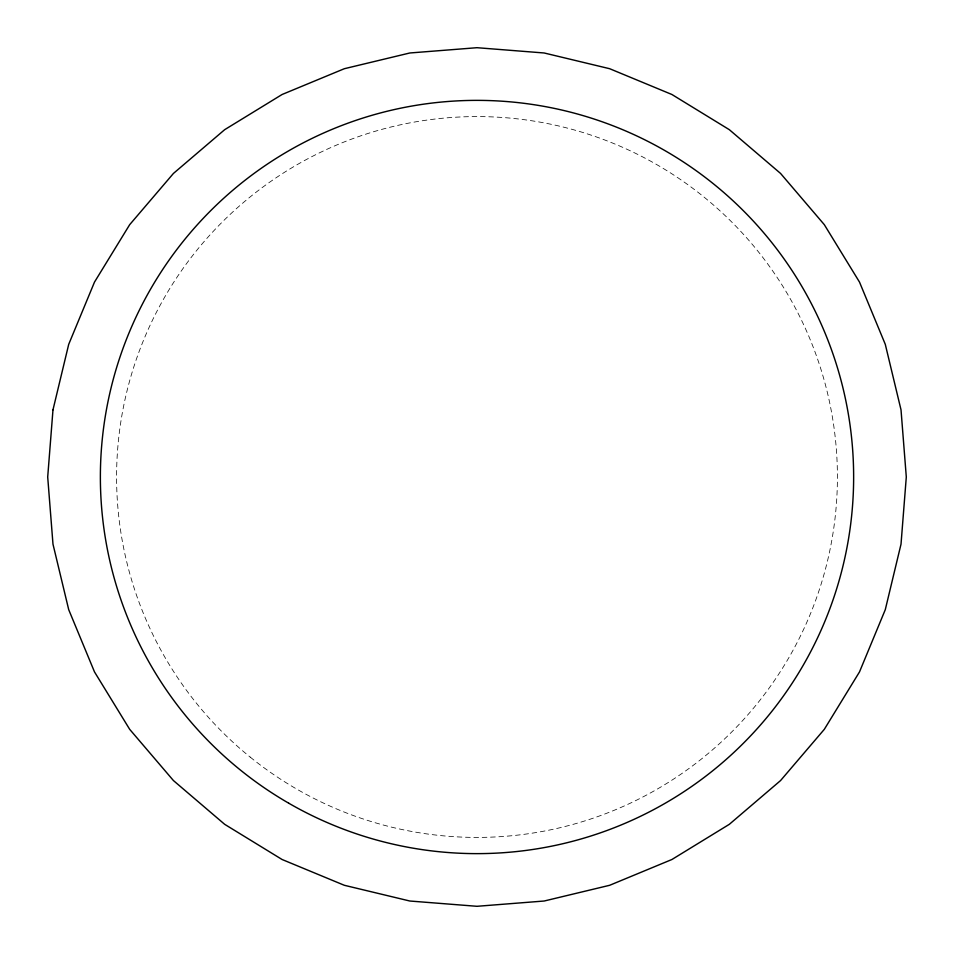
<?xml version="1.0" encoding="UTF-8"?>
<svg xmlns="http://www.w3.org/2000/svg" width="954" height="954" viewBox="0 0 954 954"><rect width="100%" height="100%" fill="white"/><g stroke="black" fill="none" stroke-linecap="round" stroke-linejoin="round"><path stroke-width="0.72" stroke-dasharray="4.77 3.58" d="M250.186 757.094A360.409 360.409 0 0 0 832.973 533.381A360.409 360.409 0 0 0 347.84 140.524A360.409 360.409 0 0 0 250.186 757.094"/><path stroke-width="1.43" d="M52.983 409.838L47.7 477L52.983 544.162L68.712 609.666L94.494 671.902L129.684 729.333L173.437 780.563L224.667 824.316L282.098 859.506L344.334 885.288L409.838 901.017L477 906.3L544.162 901.017L609.666 885.288L671.902 859.506L729.333 824.316L780.563 780.563L824.316 729.333L859.506 671.902L885.288 609.666L901.017 544.162L906.3 477L901.017 409.838L885.288 344.334L859.506 282.098L824.316 224.667L780.563 173.437L729.333 129.684L671.902 94.494L609.666 68.712L544.162 52.983L477 47.7L409.838 52.983L344.334 68.712L282.098 94.494L224.667 129.684L173.437 173.437L129.684 224.667L94.494 282.098L68.712 344.334L52.983 409.838M288.68 803.173A376.639 376.639 0 0 0 853.639 477A376.639 376.639 0 0 0 288.68 150.827A376.639 376.639 0 0 0 288.68 803.173"/></g></svg>
